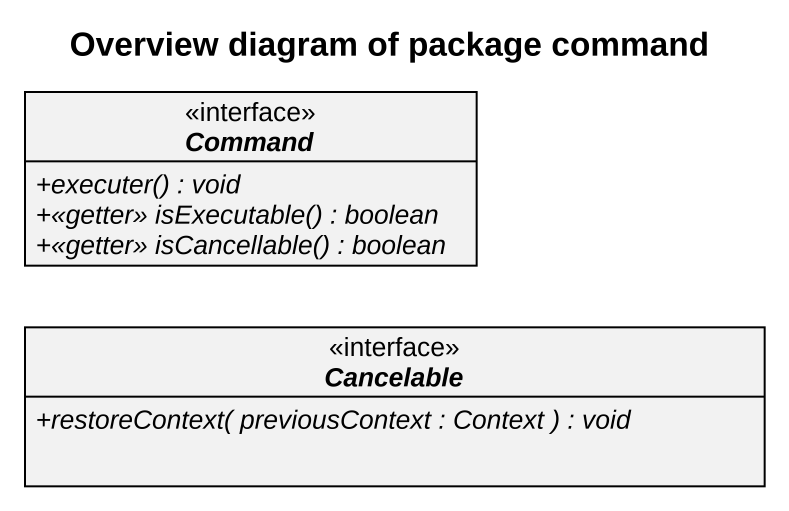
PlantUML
@startuml
title Overview diagram of package command
hide circle
hide empty members
skinparam classAttributeIconSize 0
interface Command {
  {abstract} +executer() : void
  {abstract} +<<getter>> isExecutable() : boolean
  {abstract} +<<getter>> isCancellable() : boolean
}
interface Cancelable {
  {abstract} +restoreContext( previousContext : Context ) : void
}
@enduml
